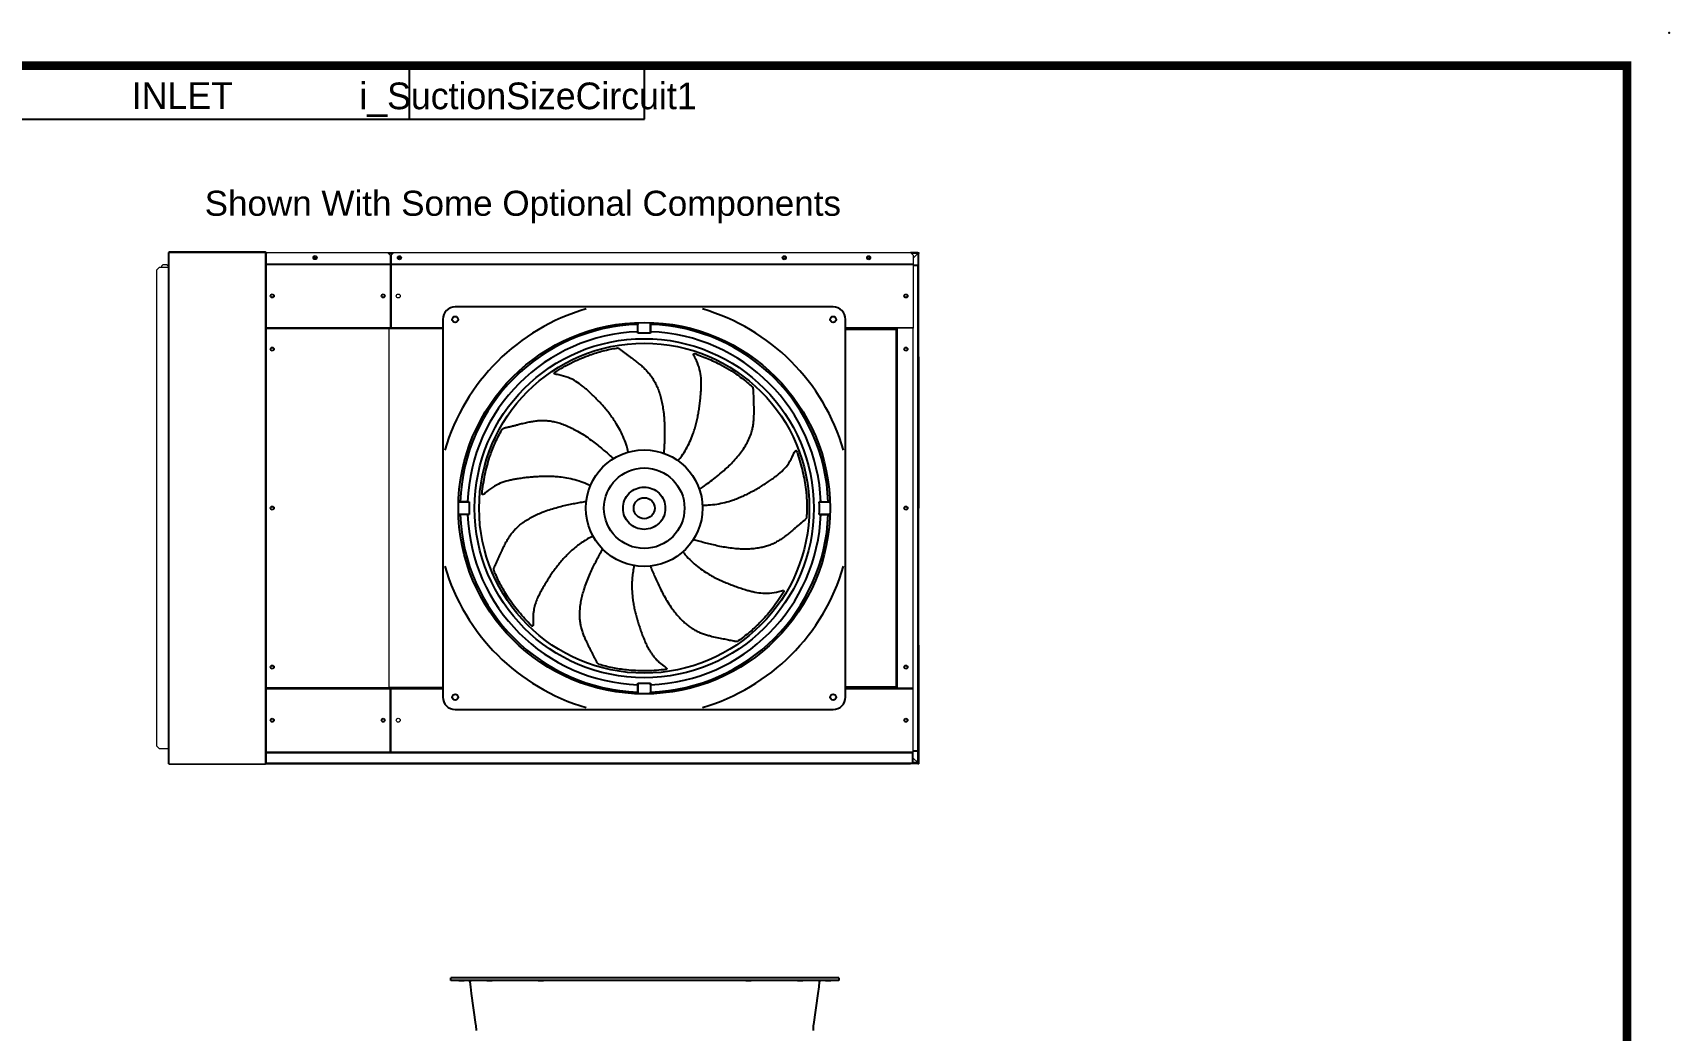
# Model space of a CAD drawing. Header units: inches. Extents: x 660 to 993, y -260 to -49.
# Drawn here: x 838.3 to 993.5, y -143.8 to -49.2 of the extents above; entities that cross this region are included whole.
import ezdxf
from ezdxf.enums import TextEntityAlignment as Align

# ---------------------------------------------------------------- set-up
doc = ezdxf.new("R2010")
doc.units = ezdxf.units.IN
doc.header["$MEASUREMENT"] = 0
doc.header["$PDSIZE"] = -1
doc.layers.add('C1RC', color=7, linetype='Continuous')
doc.layers.add('L48', color=7, linetype='Continuous')
doc.styles.add('dimentions', font='arial.ttf')

msp = doc.modelspace()

# ---------------------------------------------------------------- linework, layer by layer
at = {"color": 7, "lineweight": 25}
msp.add_line((989.47, -254.81), (989.47, -52.31), dxfattribs=at)
at = {"color": 7, "linetype": 'Continuous', "lineweight": 25}
for p, q in [((914.21, -75.21), (878.38, -75.21)), ((877.2, -76.39), (877.2, -112.22)), ((895.7, -77.56), (895.7, -76.86)), ((895.7, -77.56), (895.71, -77.71)), ((895.71, -77.71), (895.71, -76.7)), ((896.89, -76.7), (896.89, -77.71)), ((896.89, -77.56), (896.9, -76.86)), ((896.89, -77.71), (896.89, -77.56)), ((915.39, -112.22), (915.39, -76.39)), ((878.69, -93.71), (879.7, -93.71)), ((879.56, -93.71), (878.85, -93.7)), ((879.7, -93.71), (879.56, -93.71)), ((913.04, -93.71), (912.89, -93.71)), ((912.89, -93.71), (913.9, -93.71)), ((913.04, -93.71), (913.74, -93.7)), ((879.7, -94.89), (878.69, -94.89)), ((879.56, -94.9), (878.85, -94.9)), ((879.56, -94.9), (879.7, -94.89)), ((913.9, -94.89), (912.89, -94.89)), ((912.89, -94.89), (913.04, -94.9)), ((913.04, -94.9), (913.74, -94.9)), ((895.71, -110.9), (895.7, -111.04)), ((895.7, -111.04), (895.7, -111.75)), ((895.71, -111.91), (895.71, -110.9)), ((896.89, -111.04), (896.89, -110.9)), ((896.89, -110.9), (896.89, -111.91)), ((896.89, -111.04), (896.9, -111.75)), ((878.38, -113.4), (914.21, -113.4)), ((877.95, -139.09), (877.95, -138.86)), ((909.37, -138.86), (877.95, -138.86)), ((878.6, -139.09), (877.95, -139.09)), ((909.37, -139.09), (877.95, -139.09)), ((879.65, -139.1), (879.41, -139.1)), ((879.87, -139.69), (879.8, -139.24)), ((914.76, -138.86), (909.37, -138.86)), ((914.76, -139.09), (909.37, -139.09)), ((912.9, -139.24), (912.84, -139.69)), ((913.3, -139.1), (913.06, -139.1)), ((914.76, -139.09), (914.11, -139.09)), ((914.76, -138.86), (914.76, -139.09)), ((879.94, -140.32), (879.85, -139.69)), ((880.35, -143.28), (879.93, -140.32)), ((912.77, -140.32), (912.36, -143.28)), ((912.86, -139.69), (912.77, -140.32))]:
    msp.add_line(p, q, dxfattribs=at)
at = {"color": 7, "lineweight": 25, "const_width": 0.81}
msp.add_lwpolyline([(665.47, -254.81), (989.47, -254.81), (989.47, -52.31), (665.47, -52.31), (665.47, -254.81)], dxfattribs=at)
at = {"color": 7, "linetype": 'Continuous', "lineweight": 25}
for centre, radius in [((878.38, -76.39), 0.285), ((896.3, -94.3), 17.62), ((914.21, -76.39), 0.285), ((896.3, -94.3), 16.08), ((896.3, -94.3), 15.65), ((896.3, -94.3), 5.53), ((896.3, -94.3), 3.82), ((896.3, -94.3), 1), ((878.38, -112.22), 0.285), ((914.21, -112.22), 0.285)]:
    msp.add_circle(centre, radius, dxfattribs=at)
for centre, radius, start, end in [((878.38, -76.39), 1.18, 90, 180), ((896.3, -94.3), 19.69, 106.2602, 163.7398), ((896.3, -94.3), 19.69, 16.2602, 73.7398), ((914.21, -76.39), 1.18, 0, 90), ((896.3, -94.3), 17.45, 91.9696, 178.0304), ((896.3, -94.3), 16.75, 92.0296, 177.9704), ((896.3, -94.3), 16.75, 2.0296, 87.9704), ((896.3, -94.3), 17.45, 1.9696, 88.0304), ((896.3, -94.3), 16.61, 87.9623, 92.0377), ((896.3, -94.3), 16.61, 177.9623, 182.0377), ((896.3, -94.3), 16.61, 357.9623, 2.0377), ((896.3, -94.3), 17.45, 181.9696, 268.0304), ((896.3, -94.3), 16.75, 182.0296, 267.9704), ((896.3, -94.3), 16.75, 272.0296, 357.9704), ((896.3, -94.3), 17.45, 271.9696, 358.0304), ((896.3, -94.3), 19.69, 196.2602, 253.7398), ((896.3, -94.3), 19.69, 286.2602, 343.7398), ((896.3, -94.3), 16.61, 267.9623, 272.0377), ((878.38, -112.22), 1.18, 180, 270), ((914.21, -112.22), 1.18, 270, 0), ((876.45, -143.83), 3.94, 0, 8.0002), ((916.25, -143.83), 3.94, 171.9998, 180)]:
    msp.add_arc(centre, radius, start, end, dxfattribs=at)
for points, knots in [([(895.7, -76.7), (895.7, -76.73), (895.7, -76.79), (895.7, -76.84), (895.7, -76.86)], [0, 0, 0, 0, 0.544044, 1, 1, 1, 1]), ([(896.9, -76.86), (896.9, -76.81), (896.9, -76.76), (896.9, -76.7), (896.9, -76.7)], [0, 0, 0, 0, 0.939345, 1, 1, 1, 1]), ([(888, -81.29), (888.26, -81.14), (888.77, -80.83), (889.55, -80.42), (890.34, -80.06), (891.09, -79.78), (891.78, -79.55), (892.42, -79.37), (893.06, -79.22), (893.5, -79.14), (893.71, -79.11)], [0, 0, 0, 0, 0.140819, 0.280709, 0.420053, 0.55924, 0.668749, 0.778588, 0.888944, 1, 1, 1, 1]), ([(893.71, -79.11), (893.73, -79.1), (893.75, -79.09), (893.8, -79.1), (893.87, -79.13), (893.95, -79.17), (894.04, -79.23), (894.18, -79.34), (894.37, -79.5), (894.62, -79.68), (894.88, -79.87), (895.18, -80.1), (895.52, -80.36), (895.88, -80.65), (896.22, -80.95), (896.52, -81.24), (896.79, -81.56), (897.05, -81.9), (897.28, -82.28), (897.49, -82.7), (897.69, -83.18), (897.85, -83.71), (897.98, -84.25), (898.09, -84.85), (898.17, -85.49), (898.21, -86.16), (898.23, -86.8), (898.23, -87.41), (898.22, -87.99), (898.19, -88.55), (898.17, -88.92), (898.16, -89.09)], [0, 0, 0, 0, 0.012785, 0.023293, 0.032237, 0.041998, 0.051521, 0.061325, 0.087185, 0.113248, 0.139308, 0.165331, 0.206131, 0.246835, 0.281335, 0.315878, 0.350603, 0.385923, 0.422114, 0.459222, 0.503998, 0.549692, 0.595972, 0.642402, 0.699964, 0.755903, 0.809219, 0.859769, 0.908078, 0.954661, 1, 1, 1, 1]), ([(899.51, -89.8), (899.52, -89.79), (899.64, -89.64), (899.92, -89.28), (900.3, -88.68), (900.65, -87.98), (900.9, -87.34), (901.09, -86.77), (901.23, -86.27), (901.35, -85.77), (901.44, -85.27), (901.52, -84.78), (901.59, -84.28), (901.64, -83.78), (901.68, -83.32), (901.71, -82.89), (901.72, -82.38), (901.69, -81.74), (901.53, -80.93), (901.27, -80.3), (901.02, -79.86), (900.94, -79.67), (901.01, -79.6), (901.21, -79.67), (901.3, -79.71)], [0.017767, 0.017767, 0.017767, 0.017767, 0.0213866, 0.0641597, 0.1283194, 0.1924792, 0.2566389, 0.3051983, 0.3537577, 0.4023171, 0.4508765, 0.4994359, 0.5479953, 0.5965548, 0.6451142, 0.6803602, 0.7156063, 0.7860985, 0.8565906, 0.9270828, 0.9453121, 0.9635414, 0.9878471, 1, 1, 1, 1]), ([(901.3, -79.71), (901.52, -79.79), (902.19, -80.04), (903.46, -80.61), (904.83, -81.41), (905.9, -82.22), (906.4, -82.66), (906.57, -82.81)], [0, 0, 0, 0, 0.1111111, 0.3333333, 0.6666667, 0.8888889, 1, 1, 1, 1]), ([(894.78, -88.98), (894.78, -88.97), (894.74, -88.78), (894.63, -88.34), (894.39, -87.67), (894.06, -86.96), (893.72, -86.36), (893.39, -85.86), (893.09, -85.44), (892.77, -85.04), (892.45, -84.65), (892.11, -84.28), (891.76, -83.92), (891.4, -83.56), (891.06, -83.24), (890.75, -82.96), (890.36, -82.63), (889.84, -82.25), (889.1, -81.88), (888.45, -81.69), (887.95, -81.61), (887.75, -81.55), (887.74, -81.45), (887.92, -81.34), (888, -81.29)], [0.017767, 0.017767, 0.017767, 0.017767, 0.0213866, 0.0641597, 0.1283194, 0.1924792, 0.2566389, 0.3051983, 0.3537577, 0.4023171, 0.4508765, 0.4994359, 0.5479953, 0.5965548, 0.6451142, 0.6803602, 0.7156063, 0.7860985, 0.8565906, 0.9270828, 0.9453121, 0.9635414, 0.9878471, 1, 1, 1, 1]), ([(901.53, -92.51), (901.65, -92.43), (901.95, -92.22), (902.45, -91.86), (903.03, -91.42), (903.58, -90.97), (904.1, -90.51), (904.57, -90.06), (905.02, -89.57), (905.44, -89.06), (905.82, -88.52), (906.14, -87.96), (906.39, -87.39), (906.55, -86.87), (906.64, -86.4), (906.7, -85.84), (906.72, -85.14), (906.7, -84.29), (906.68, -83.65), (906.67, -83.23), (906.66, -83.01), (906.63, -82.87), (906.59, -82.82), (906.57, -82.81)], [0.0220508, 0.0220508, 0.0220508, 0.0220508, 0.0641597, 0.1283194, 0.1924792, 0.2566389, 0.3051983, 0.3537577, 0.4023171, 0.4508765, 0.4994359, 0.5479953, 0.5965548, 0.6451142, 0.6803602, 0.7156063, 0.7860985, 0.8565906, 0.9270828, 0.9453121, 0.9635414, 0.9878471, 1, 1, 1, 1]), ([(880.95, -92.68), (880.99, -92.38), (881.07, -91.79), (881.24, -90.92), (881.45, -90.08), (881.69, -89.32), (881.94, -88.64), (882.2, -88.02), (882.49, -87.43), (882.7, -87.04), (882.8, -86.85)], [0, 0, 0, 0, 0.140819, 0.280709, 0.420053, 0.55924, 0.668749, 0.778588, 0.888944, 1, 1, 1, 1]), ([(882.8, -86.85), (882.81, -86.84), (882.82, -86.81), (882.86, -86.78), (882.92, -86.74), (883, -86.71), (883.1, -86.67), (883.28, -86.63), (883.52, -86.57), (883.82, -86.5), (884.13, -86.42), (884.49, -86.32), (884.91, -86.22), (885.37, -86.12), (885.8, -86.04), (886.22, -85.99), (886.64, -85.97), (887.07, -85.98), (887.5, -86.04), (887.97, -86.14), (888.46, -86.28), (888.98, -86.48), (889.49, -86.72), (890.02, -87.01), (890.57, -87.34), (891.12, -87.73), (891.64, -88.11), (892.12, -88.49), (892.56, -88.87), (892.98, -89.24), (893.25, -89.48), (893.38, -89.6)], [0, 0, 0, 0, 0.012785, 0.023293, 0.032237, 0.041999, 0.051521, 0.061325, 0.087185, 0.113248, 0.139308, 0.165331, 0.206131, 0.246835, 0.281335, 0.315878, 0.350603, 0.385922, 0.422114, 0.459222, 0.503998, 0.549692, 0.595972, 0.642402, 0.699964, 0.755903, 0.809219, 0.859769, 0.908078, 0.954661, 1, 1, 1, 1]), ([(901.82, -94.01), (901.84, -94.01), (902.03, -94.01), (902.48, -94), (903.18, -93.92), (903.95, -93.76), (904.61, -93.56), (905.17, -93.35), (905.65, -93.15), (906.12, -92.93), (906.56, -92.7), (907, -92.45), (907.43, -92.2), (907.86, -91.92), (908.24, -91.66), (908.59, -91.42), (909, -91.11), (909.49, -90.69), (910.01, -90.06), (910.34, -89.46), (910.53, -88.99), (910.64, -88.81), (910.73, -88.82), (910.8, -89.02), (910.83, -89.11)], [0.017767, 0.017767, 0.017767, 0.017767, 0.0213866, 0.0641597, 0.1283194, 0.1924792, 0.2566389, 0.3051983, 0.3537577, 0.4023171, 0.4508765, 0.4994359, 0.5479953, 0.5965548, 0.6451142, 0.6803602, 0.7156063, 0.7860985, 0.8565906, 0.9270828, 0.9453121, 0.9635414, 0.9878471, 1, 1, 1, 1]), ([(910.83, -89.11), (910.92, -89.39), (911.11, -89.96), (911.33, -90.82), (911.5, -91.67), (911.62, -92.46), (911.69, -93.18), (911.72, -93.85), (911.72, -94.51), (911.7, -94.95), (911.69, -95.17)], [0, 0, 0, 0, 0.140819, 0.280709, 0.420053, 0.55924, 0.668749, 0.778588, 0.888944, 1, 1, 1, 1]), ([(891.19, -92.17), (891.18, -92.16), (891.01, -92.08), (890.6, -91.89), (889.93, -91.66), (889.16, -91.47), (888.48, -91.37), (887.89, -91.31), (887.36, -91.28), (886.85, -91.28), (886.35, -91.3), (885.85, -91.33), (885.35, -91.37), (884.85, -91.43), (884.39, -91.5), (883.97, -91.57), (883.47, -91.67), (882.84, -91.84), (882.1, -92.18), (881.54, -92.57), (881.17, -92.91), (880.99, -93.03), (880.91, -92.98), (880.93, -92.77), (880.95, -92.68)], [0.017767, 0.017767, 0.017767, 0.017767, 0.0213866, 0.0641597, 0.1283194, 0.1924792, 0.2566389, 0.3051983, 0.3537577, 0.4023171, 0.4508765, 0.4994359, 0.5479953, 0.5965548, 0.6451142, 0.6803602, 0.7156063, 0.7860985, 0.8565906, 0.9270828, 0.9453121, 0.9635414, 0.9878471, 1, 1, 1, 1]), ([(894.88, -95.72), (894.5, -95.35), (894.29, -94.84), (894.29, -93.77), (894.5, -93.26), (895.25, -92.51), (895.76, -92.3), (896.83, -92.3), (897.34, -92.51), (897.72, -92.88)], [0, 0, 0, 0, 0.25, 0.25, 0.5, 0.5, 0.75, 0.75, 1, 1, 1, 1]), ([(897.72, -92.88), (898.09, -93.26), (898.3, -93.77), (898.3, -94.84), (898.09, -95.35), (897.34, -96.1), (896.83, -96.31), (895.76, -96.31), (895.25, -96.1), (894.88, -95.72)], [0, 0, 0, 0, 0.25, 0.25, 0.5, 0.5, 0.75, 0.75, 1, 1, 1, 1]), ([(878.85, -93.7), (878.8, -93.7), (878.75, -93.7), (878.7, -93.7), (878.69, -93.7)], [0, 0, 0, 0, 0.946394, 1, 1, 1, 1]), ([(882.06, -100.21), (882.05, -100.19), (882.04, -100.17), (882.03, -100.12), (882.04, -100.05), (882.07, -99.96), (882.11, -99.86), (882.18, -99.7), (882.29, -99.47), (882.42, -99.19), (882.54, -98.9), (882.7, -98.56), (882.88, -98.16), (883.08, -97.74), (883.29, -97.35), (883.51, -97), (883.76, -96.65), (884.04, -96.33), (884.35, -96.02), (884.72, -95.72), (885.14, -95.43), (885.62, -95.15), (886.12, -94.9), (886.68, -94.66), (887.28, -94.44), (887.93, -94.25), (888.55, -94.08), (889.15, -93.95), (889.72, -93.84), (890.27, -93.74), (890.63, -93.68), (890.8, -93.65)], [0, 0, 0, 0, 0.012785, 0.023293, 0.032237, 0.041998, 0.051521, 0.061325, 0.087185, 0.113248, 0.139308, 0.165331, 0.206131, 0.246835, 0.281335, 0.315878, 0.350603, 0.385923, 0.422114, 0.459222, 0.503998, 0.549692, 0.595972, 0.642402, 0.699964, 0.755903, 0.809219, 0.859769, 0.908078, 0.954661, 1, 1, 1, 1]), ([(913.9, -93.7), (913.87, -93.7), (913.81, -93.7), (913.76, -93.7), (913.74, -93.7)], [0, 0, 0, 0, 0.545796, 1, 1, 1, 1]), ([(878.7, -94.9), (878.73, -94.9), (878.78, -94.9), (878.83, -94.9), (878.85, -94.9)], [0, 0, 0, 0, 0.543337, 1, 1, 1, 1]), ([(911.69, -95.17), (911.69, -95.18), (911.69, -95.2), (911.67, -95.25), (911.63, -95.31), (911.57, -95.38), (911.49, -95.45), (911.36, -95.57), (911.16, -95.72), (910.92, -95.93), (910.68, -96.13), (910.4, -96.37), (910.06, -96.65), (909.7, -96.94), (909.34, -97.2), (908.98, -97.42), (908.61, -97.63), (908.22, -97.8), (907.8, -97.94), (907.34, -98.05), (906.83, -98.13), (906.28, -98.18), (905.72, -98.18), (905.12, -98.16), (904.48, -98.09), (903.81, -97.99), (903.18, -97.86), (902.58, -97.72), (902.02, -97.58), (901.48, -97.43), (901.13, -97.33), (900.96, -97.28)], [0, 0, 0, 0, 0.012785, 0.023293, 0.032237, 0.041999, 0.051521, 0.061325, 0.087185, 0.113248, 0.139308, 0.165331, 0.206131, 0.246835, 0.281335, 0.315878, 0.350603, 0.385922, 0.422114, 0.459222, 0.503998, 0.549692, 0.595972, 0.642402, 0.699964, 0.755903, 0.809219, 0.859769, 0.908078, 0.954661, 1, 1, 1, 1]), ([(891.45, -96.96), (891.28, -97.05), (890.93, -97.21), (890.44, -97.51), (889.98, -97.84), (889.55, -98.19), (889.16, -98.56), (888.8, -98.92), (888.46, -99.29), (888.16, -99.66), (887.86, -100.04), (887.58, -100.43), (887.31, -100.83), (887.05, -101.24), (886.8, -101.65), (886.56, -102.08), (886.32, -102.52), (886.14, -102.91), (886.02, -103.23), (885.94, -103.48), (885.87, -103.75), (885.82, -104.02), (885.78, -104.31), (885.76, -104.61), (885.75, -104.91), (885.77, -105.16), (885.77, -105.32), (885.77, -105.39), (885.75, -105.43), (885.74, -105.46), (885.71, -105.48), (885.69, -105.48), (885.66, -105.47), (885.62, -105.45), (885.58, -105.41), (885.52, -105.36), (885.48, -105.31), (885.46, -105.29)], [0, 0, 0, 0, 0.051091, 0.102446, 0.153538, 0.203697, 0.252252, 0.298039, 0.342391, 0.385688, 0.428218, 0.471153, 0.513945, 0.556915, 0.60039, 0.644634, 0.689645, 0.735372, 0.758749, 0.782469, 0.806665, 0.831515, 0.857251, 0.884159, 0.91256, 0.942028, 0.950841, 0.958383, 0.962573, 0.966137, 0.969365, 0.971926, 0.974926, 0.978612, 0.983168, 0.990607, 1, 1, 1, 1]), ([(892.03, -109.12), (892.02, -109.12), (891.99, -109.11), (891.95, -109.08), (891.9, -109.03), (891.85, -108.96), (891.79, -108.86), (891.71, -108.7), (891.6, -108.48), (891.46, -108.2), (891.32, -107.92), (891.14, -107.59), (890.95, -107.2), (890.75, -106.78), (890.57, -106.37), (890.43, -105.98), (890.32, -105.57), (890.24, -105.15), (890.19, -104.71), (890.19, -104.24), (890.22, -103.72), (890.3, -103.18), (890.42, -102.63), (890.58, -102.05), (890.79, -101.44), (891.03, -100.81), (891.3, -100.22), (891.56, -99.67), (891.83, -99.15), (892.1, -98.66), (892.27, -98.35), (892.36, -98.19)], [0, 0, 0, 0, 0.012785, 0.023293, 0.032237, 0.041999, 0.051521, 0.061325, 0.087185, 0.113248, 0.139308, 0.165331, 0.206131, 0.246835, 0.281335, 0.315878, 0.350603, 0.385922, 0.422114, 0.459222, 0.503998, 0.549692, 0.595972, 0.642402, 0.699964, 0.755903, 0.809219, 0.859769, 0.908078, 0.954661, 1, 1, 1, 1]), ([(899.97, -98.44), (899.98, -98.45), (900.09, -98.6), (900.39, -98.95), (900.89, -99.45), (901.49, -99.95), (902.06, -100.34), (902.57, -100.65), (903.03, -100.9), (903.49, -101.12), (903.95, -101.33), (904.42, -101.52), (904.89, -101.69), (905.37, -101.86), (905.81, -102), (906.22, -102.12), (906.71, -102.25), (907.35, -102.36), (908.17, -102.38), (908.84, -102.27), (909.32, -102.12), (909.54, -102.09), (909.58, -102.17), (909.47, -102.35), (909.42, -102.42)], [0.017767, 0.017767, 0.017767, 0.017767, 0.0213866, 0.0641597, 0.1283194, 0.1924792, 0.2566389, 0.3051983, 0.3537577, 0.4023171, 0.4508765, 0.4994359, 0.5479953, 0.5965548, 0.6451142, 0.6803602, 0.7156063, 0.7860985, 0.8565906, 0.9270828, 0.9453121, 0.9635414, 0.9878471, 1, 1, 1, 1]), ([(885.46, -105.29), (885.25, -105.07), (884.84, -104.64), (884.27, -103.97), (883.74, -103.28), (883.29, -102.62), (882.92, -101.99), (882.6, -101.41), (882.31, -100.81), (882.14, -100.41), (882.06, -100.21)], [0, 0, 0, 0, 0.140819, 0.280709, 0.420053, 0.55924, 0.668749, 0.778588, 0.888944, 1, 1, 1, 1]), ([(895.35, -99.75), (895.31, -99.94), (895.23, -100.31), (895.16, -100.88), (895.13, -101.45), (895.13, -102), (895.17, -102.54), (895.23, -103.05), (895.31, -103.54), (895.41, -104.01), (895.53, -104.48), (895.65, -104.94), (895.8, -105.4), (895.95, -105.85), (896.12, -106.31), (896.3, -106.77), (896.5, -107.23), (896.69, -107.61), (896.87, -107.9), (897.02, -108.13), (897.18, -108.34), (897.36, -108.56), (897.56, -108.76), (897.78, -108.97), (898.02, -109.16), (898.22, -109.3), (898.34, -109.4), (898.4, -109.45), (898.42, -109.49), (898.44, -109.52), (898.43, -109.55), (898.42, -109.57), (898.39, -109.58), (898.36, -109.6), (898.3, -109.61), (898.22, -109.62), (898.16, -109.62), (898.13, -109.63)], [0, 0, 0, 0, 0.051091, 0.102446, 0.153538, 0.203697, 0.252252, 0.298039, 0.342391, 0.385688, 0.428218, 0.471153, 0.513945, 0.556915, 0.60039, 0.644634, 0.689645, 0.735372, 0.758749, 0.782469, 0.806665, 0.831515, 0.857251, 0.884159, 0.91256, 0.942028, 0.950841, 0.958383, 0.962573, 0.966137, 0.969365, 0.971926, 0.974926, 0.978612, 0.983168, 0.990607, 1, 1, 1, 1]), ([(896.88, -99.8), (896.95, -99.97), (897.09, -100.31), (897.31, -100.82), (897.55, -101.36), (897.81, -101.91), (898.11, -102.49), (898.44, -103.07), (898.78, -103.59), (899.1, -104.04), (899.4, -104.41), (899.71, -104.76), (900.04, -105.09), (900.39, -105.38), (900.74, -105.64), (901.09, -105.86), (901.45, -106.04), (901.82, -106.19), (902.19, -106.31), (902.65, -106.44), (903.18, -106.56), (903.67, -106.66), (904.04, -106.73), (904.28, -106.78), (904.52, -106.83), (904.72, -106.87), (904.88, -106.9), (904.98, -106.92), (905.07, -106.92), (905.14, -106.92), (905.19, -106.9), (905.21, -106.88), (905.22, -106.87)], [0, 0, 0, 0, 0.0454968, 0.0922478, 0.1407394, 0.1914938, 0.2450383, 0.3012103, 0.3589942, 0.3983177, 0.4375744, 0.4764906, 0.5148382, 0.5524517, 0.5892129, 0.6230296, 0.6561093, 0.6887404, 0.7212399, 0.7537072, 0.8054299, 0.8573195, 0.8777519, 0.8981938, 0.9186302, 0.9388633, 0.9486426, 0.958145, 0.9678975, 0.97681, 0.9872765, 1, 1, 1, 1]), ([(909.42, -102.42), (909.25, -102.68), (908.93, -103.18), (908.4, -103.88), (907.84, -104.55), (907.29, -105.13), (906.77, -105.64), (906.27, -106.08), (905.76, -106.49), (905.4, -106.75), (905.22, -106.87)], [0, 0, 0, 0, 0.1408187, 0.2807088, 0.4200535, 0.5592402, 0.6687487, 0.7785878, 0.8889437, 1, 1, 1, 1]), ([(898.13, -109.63), (897.83, -109.65), (897.23, -109.71), (896.35, -109.74), (895.48, -109.72), (894.69, -109.65), (893.97, -109.56), (893.31, -109.44), (892.67, -109.3), (892.24, -109.18), (892.03, -109.12)], [0, 0, 0, 0, 0.140819, 0.280709, 0.420053, 0.55924, 0.668749, 0.778588, 0.888944, 1, 1, 1, 1]), ([(895.7, -111.75), (895.7, -111.8), (895.7, -111.85), (895.7, -111.9), (895.7, -111.91)], [0, 0, 0, 0, 0.951385, 1, 1, 1, 1]), ([(896.9, -111.9), (896.9, -111.87), (896.9, -111.82), (896.9, -111.77), (896.9, -111.75)], [0, 0, 0, 0, 0.543685, 1, 1, 1, 1]), ([(879.41, -139.1), (879.36, -139.1), (879.27, -139.1), (879.14, -139.1), (879.01, -139.1), (878.89, -139.09), (878.79, -139.09), (878.71, -139.09), (878.65, -139.09), (878.61, -139.09), (878.59, -139.09), (878.6, -139.09), (878.6, -139.09)], [0, 0, 0, 0, 0.107042, 0.217187, 0.324229, 0.434374, 0.541414, 0.651557, 0.758592, 0.868733, 0.975764, 1, 1, 1, 1]), ([(878.72, -139.09), (878.72, -139.09), (878.73, -139.09), (878.77, -139.09), (878.84, -139.09), (878.92, -139.09), (879.01, -139.09), (879.09, -139.09), (879.16, -139.09), (879.21, -139.09), (879.23, -139.09), (879.23, -139.09), (879.22, -139.09), (879.18, -139.09), (879.11, -139.09), (879.03, -139.09), (878.95, -139.09), (878.86, -139.09), (878.79, -139.09), (878.74, -139.09), (878.72, -139.09), (878.72, -139.09), (878.72, -139.09)], [0, 0, 0, 0, 0.053685, 0.107368, 0.161055, 0.214742, 0.268432, 0.322121, 0.375809, 0.429494, 0.483179, 0.5, 0.553685, 0.607369, 0.661055, 0.714742, 0.768431, 0.822121, 0.875809, 0.929494, 0.983179, 1, 1, 1, 1]), ([(879.65, -139.1), (879.67, -139.1), (879.7, -139.11), (879.75, -139.13), (879.78, -139.17), (879.8, -139.21), (879.8, -139.23), (879.8, -139.24)], [0, 0, 0, 0, 0.237768, 0.475541, 0.713069, 0.950081, 1, 1, 1, 1]), ([(881.39, -139.09), (881.38, -139.09), (881.36, -139.09), (881.37, -139.09), (881.41, -139.09), (881.47, -139.09), (881.55, -139.09), (881.64, -139.09), (881.72, -139.09), (881.8, -139.09), (881.84, -139.09), (881.87, -139.09), (881.88, -139.09), (881.87, -139.09), (881.83, -139.09), (881.77, -139.09), (881.69, -139.09), (881.61, -139.09), (881.52, -139.09), (881.45, -139.09), (881.4, -139.09), (881.39, -139.09), (881.39, -139.09)], [0, 0, 0, 0, 0.053684, 0.107369, 0.161054, 0.214742, 0.268431, 0.32212, 0.375808, 0.429494, 0.483178, 0.5, 0.553684, 0.607369, 0.661055, 0.714742, 0.768431, 0.82212, 0.875808, 0.929494, 0.983179, 1, 1, 1, 1]), ([(886.33, -139.09), (886.31, -139.09), (886.27, -139.09), (886.25, -139.09), (886.26, -139.09), (886.29, -139.09), (886.35, -139.09), (886.42, -139.09), (886.51, -139.09), (886.6, -139.09), (886.66, -139.09), (886.71, -139.09), (886.75, -139.09), (886.77, -139.09), (886.76, -139.09), (886.73, -139.09), (886.67, -139.09), (886.59, -139.09), (886.51, -139.09), (886.42, -139.09), (886.36, -139.09), (886.34, -139.09), (886.33, -139.09)], [0, 0, 0, 0, 0.053685, 0.107369, 0.161054, 0.214742, 0.268431, 0.32212, 0.375808, 0.429494, 0.483179, 0.5, 0.553684, 0.607369, 0.661054, 0.714742, 0.768431, 0.82212, 0.875808, 0.929494, 0.983179, 1, 1, 1, 1]), ([(906.29, -139.09), (906.27, -139.09), (906.21, -139.09), (906.12, -139.09), (906.04, -139.09), (905.98, -139.09), (905.94, -139.09), (905.94, -139.09), (905.96, -139.09), (906, -139.09), (906.06, -139.09), (906.12, -139.09), (906.18, -139.09), (906.27, -139.09), (906.35, -139.09), (906.41, -139.09), (906.45, -139.09), (906.46, -139.09), (906.44, -139.09), (906.39, -139.09), (906.34, -139.09), (906.3, -139.09), (906.29, -139.09)], [0, 0, 0, 0, 0.053684, 0.107369, 0.161054, 0.214742, 0.268431, 0.32212, 0.375808, 0.429494, 0.483178, 0.5, 0.553684, 0.607369, 0.661055, 0.714742, 0.768431, 0.82212, 0.875808, 0.929494, 0.983179, 1, 1, 1, 1]), ([(911.26, -139.09), (911.24, -139.09), (911.2, -139.09), (911.11, -139.09), (911.02, -139.09), (910.94, -139.09), (910.88, -139.09), (910.84, -139.09), (910.82, -139.09), (910.84, -139.09), (910.87, -139.09), (910.92, -139.09), (910.97, -139.09), (911.05, -139.09), (911.14, -139.09), (911.22, -139.09), (911.29, -139.09), (911.33, -139.09), (911.34, -139.09), (911.33, -139.09), (911.3, -139.09), (911.27, -139.09), (911.26, -139.09)], [0, 0, 0, 0, 0.053685, 0.107369, 0.161054, 0.214742, 0.268431, 0.32212, 0.375808, 0.429494, 0.483179, 0.5, 0.553684, 0.607369, 0.661054, 0.714742, 0.768431, 0.82212, 0.875808, 0.929494, 0.983179, 1, 1, 1, 1]), ([(912.9, -139.24), (912.91, -139.22), (912.92, -139.18), (912.95, -139.14), (912.99, -139.11), (913.03, -139.1), (913.05, -139.1), (913.06, -139.1)], [0, 0, 0, 0, 0.236553, 0.473094, 0.709954, 0.947343, 1, 1, 1, 1]), ([(914.11, -139.09), (914.11, -139.09), (914.1, -139.09), (914.07, -139.09), (914.02, -139.09), (913.95, -139.09), (913.86, -139.09), (913.75, -139.09), (913.63, -139.1), (913.49, -139.1), (913.38, -139.1), (913.32, -139.1), (913.3, -139.1)], [0, 0, 0, 0, 0.085907, 0.192945, 0.303087, 0.410126, 0.520268, 0.62731, 0.737455, 0.844501, 0.954651, 1, 1, 1, 1]), ([(913.97, -139.09), (913.95, -139.09), (913.92, -139.09), (913.85, -139.09), (913.77, -139.09), (913.68, -139.09), (913.6, -139.09), (913.53, -139.09), (913.49, -139.09), (913.47, -139.09), (913.48, -139.09), (913.5, -139.09), (913.53, -139.09), (913.6, -139.09), (913.69, -139.09), (913.77, -139.09), (913.86, -139.09), (913.92, -139.09), (913.97, -139.09), (913.99, -139.09), (913.98, -139.09), (913.97, -139.09), (913.97, -139.09)], [0, 0, 0, 0, 0.053684, 0.107369, 0.161054, 0.214742, 0.268431, 0.32212, 0.375808, 0.429494, 0.483179, 0.5, 0.553684, 0.607368, 0.661054, 0.714742, 0.768431, 0.82212, 0.875808, 0.929494, 0.983178, 1, 1, 1, 1])]:
    msp.add_open_spline(points, degree=3, knots=knots, dxfattribs=at)
at = {"color": 7, "lineweight": 25}
msp.add_point((993.48, -49.19), dxfattribs=at)
at = {"layer": 'C1RC', "color": 7, "lineweight": 25}
for p, q in [((874.06, -57.38), (874.06, -52.31)), ((896.34, -57.38), (896.34, -52.47)), ((830.61, -57.38), (896.34, -57.38))]:
    msp.add_line(p, q, dxfattribs=at)
at = {"layer": 'L48', "color": 7, "linetype": 'Continuous', "lineweight": 15}
for p, q in [((850.67, -71.21), (850.54, -71.34)), ((850.54, -71.34), (850.54, -71.48)), ((851.05, -71.21), (850.67, -71.21)), ((851.05, -71.21), (851.19, -71.21)), ((851.17, -71.34), (851.05, -71.21)), ((851.17, -71.34), (851.17, -71.48)), ((851.19, -118.54), (851.19, -70.04)), ((851.19, -70.04), (851.27, -70.04)), ((851.27, -70.04), (851.27, -69.96)), ((851.27, -69.96), (860.41, -69.96)), ((851.27, -118.54), (851.27, -70.04)), ((851.27, -70.04), (860.41, -70.04)), ((860.41, -69.96), (860.41, -70.04)), ((860.41, -118.54), (860.41, -70.04)), ((860.41, -70.04), (860.49, -70.04)), ((860.49, -70.14), (860.59, -70.04)), ((860.49, -118.54), (860.49, -70.04)), ((860.49, -70.04), (860.59, -70.04)), ((860.49, -71.12), (872.22, -71.12)), ((860.49, -71.12), (872.22, -71.12)), ((860.49, -71.17), (872.22, -71.17)), ((860.59, -70.04), (871.97, -70.04)), ((871.97, -70.04), (872.22, -70.29)), ((871.97, -70.04), (872.55, -70.04)), ((872.07, -70.14), (872.44, -70.14)), ((872.22, -70.29), (872.22, -71.12)), ((872.22, -71.12), (872.22, -71.17)), ((872.22, -71.12), (872.22, -71.12)), ((872.23, -71.16), (872.22, -71.16)), ((872.22, -71.17), (872.22, -77.16)), ((872.22, -71.23), (872.23, -71.23)), ((872.23, -71.23), (872.22, -71.23)), ((872.23, -71.23), (872.23, -71.16)), ((872.23, -77.04), (872.23, -71.23)), ((872.23, -71.23), (872.3, -71.23)), ((872.3, -70.29), (872.55, -70.04)), ((872.3, -70.29), (872.3, -71.12)), ((872.3, -71.12), (872.3, -71.17)), ((872.3, -71.12), (921.8, -71.12)), ((872.3, -71.12), (921.8, -71.12)), ((872.3, -71.12), (872.3, -71.12)), ((872.3, -71.17), (872.3, -77.16)), ((872.3, -71.17), (921.8, -71.17)), ((872.55, -70.04), (921.55, -70.04)), ((921.55, -70.04), (921.8, -70.29)), ((922.23, -70.04), (921.55, -70.04)), ((922.23, -70.14), (921.65, -70.14)), ((922.23, -70.14), (921.8, -70.58)), ((921.8, -70.58), (922.23, -70.15)), ((921.8, -70.29), (921.8, -71.12)), ((921.8, -71.12), (921.8, -71.17)), ((921.8, -71.12), (921.8, -71.12)), ((921.8, -71.17), (921.8, -77.16)), ((922.05, -71.23), (921.8, -71.23)), ((922.23, -71.24), (921.8, -71.24)), ((921.8, -71.29), (922.23, -71.29)), ((922.23, -71.29), (921.8, -71.29)), ((922.06, -71.24), (922.05, -71.23)), ((922.11, -71.29), (922.11, -71.29)), ((922.23, -70.14), (922.23, -70.04)), ((922.23, -70.04), (922.33, -70.04)), ((922.33, -70.14), (922.23, -70.14)), ((922.23, -70.14), (922.23, -70.15)), ((922.23, -70.15), (922.23, -71.24)), ((922.23, -71.29), (922.23, -71.24)), ((922.23, -117.29), (922.23, -71.29)), ((922.23, -71.29), (922.28, -71.29)), ((922.23, -71.29), (922.23, -71.29)), ((922.28, -117.29), (922.28, -71.29)), ((922.33, -70.04), (922.33, -70.14)), ((922.33, -79.93), (922.33, -70.14)), ((850.05, -71.73), (850.3, -71.48)), ((850.05, -71.73), (850.05, -116.85)), ((851.19, -71.48), (850.3, -71.48)), ((851.19, -71.48), (851.19, -117.1)), ((851.19, -71.48), (851.19, -71.48)), ((922.3, -71.48), (922.28, -71.46)), ((922.3, -117.1), (922.3, -71.48)), ((860.49, -77.16), (861.97, -77.16)), ((860.49, -77.26), (872.09, -77.26)), ((861.84, -77.16), (861.84, -77.21)), ((861.84, -77.21), (861.97, -77.21)), ((861.89, -77.21), (861.89, -77.16)), ((861.97, -77.16), (861.97, -77.16)), ((861.97, -77.16), (872.22, -77.16)), ((861.97, -77.16), (861.97, -77.21)), ((861.97, -77.21), (872.22, -77.21)), ((861.97, -77.21), (872.09, -77.21)), ((862.24, -77.21), (862.24, -77.21)), ((862.34, -77.21), (862.34, -77.21)), ((870.8, -77.21), (870.8, -77.21)), ((872.09, -77.21), (872.09, -77.26)), ((872.09, -77.26), (872.14, -77.26)), ((872.09, -77.26), (872.09, -111.32)), ((872.3, -77.16), (877.2, -77.16)), ((873.8, -77.21), (877.2, -77.21)), ((873.8, -77.21), (877.2, -77.21)), ((915.39, -77.16), (921.8, -77.16)), ((915.39, -77.21), (920.3, -77.21)), ((915.39, -77.21), (920.25, -77.21)), ((920.2, -77.29), (915.39, -77.29)), ((920.2, -77.34), (915.39, -77.34)), ((915.39, -77.34), (920.2, -77.34)), ((920.2, -77.29), (920.2, -77.34)), ((920.2, -77.34), (920.25, -77.34)), ((920.2, -111.24), (920.2, -77.34)), ((920.2, -111.24), (920.2, -77.34)), ((920.2, -77.34), (920.2, -77.34)), ((920.2, -77.34), (920.2, -77.34)), ((920.2, -77.34), (920.2, -77.34)), ((920.25, -111.37), (920.25, -77.21)), ((920.25, -77.21), (920.3, -77.21)), ((920.35, -77.21), (920.3, -77.21)), ((920.3, -77.21), (920.3, -77.21)), ((920.3, -111.37), (920.3, -77.21)), ((921.8, -77.21), (920.3, -77.21)), ((920.36, -77.21), (920.36, -77.21)), ((921.8, -77.16), (921.8, -77.21)), ((921.8, -77.21), (921.8, -77.21)), ((921.8, -111.37), (921.8, -77.21)), ((922.33, -79.93), (922.3, -79.93)), ((922.33, -79.93), (922.33, -94.29)), ((922.33, -93.29), (922.3, -93.29)), ((922.34, -107.29), (922.33, -93.29)), ((922.3, -107.29), (922.34, -107.29)), ((922.33, -107.29), (922.33, -108.64)), ((922.33, -108.64), (922.3, -108.64)), ((922.33, -108.64), (922.33, -118.43)), ((860.49, -111.32), (872.09, -111.32)), ((860.49, -111.42), (861.97, -111.42)), ((861.84, -111.37), (861.84, -111.42)), ((861.84, -111.37), (861.97, -111.37)), ((861.89, -111.42), (861.89, -111.37)), ((861.97, -111.42), (861.97, -111.37)), ((861.97, -111.37), (872.22, -111.37)), ((861.97, -111.37), (872.09, -111.37)), ((861.97, -111.42), (861.97, -111.42)), ((861.97, -111.42), (872.22, -111.42)), ((862.24, -111.37), (862.24, -111.37)), ((862.34, -111.37), (862.34, -111.37)), ((870.8, -111.37), (870.8, -111.37)), ((872.14, -111.32), (872.09, -111.32)), ((872.09, -111.32), (872.09, -111.37)), ((872.22, -117.41), (872.22, -111.42)), ((872.23, -117.35), (872.23, -111.54)), ((872.3, -117.41), (872.3, -111.42)), ((872.3, -111.42), (877.2, -111.42)), ((873.8, -111.37), (877.2, -111.37)), ((873.8, -111.37), (877.2, -111.37)), ((920.2, -111.24), (915.39, -111.24)), ((920.2, -111.24), (915.39, -111.24)), ((920.2, -111.29), (915.39, -111.29)), ((915.39, -111.37), (920.3, -111.37)), ((915.39, -111.37), (920.25, -111.37)), ((915.39, -111.42), (921.8, -111.42)), ((920.2, -111.24), (920.25, -111.24)), ((920.2, -111.29), (920.2, -111.24)), ((920.2, -111.24), (920.2, -111.24)), ((920.2, -111.24), (920.2, -111.24)), ((920.2, -111.24), (920.2, -111.24)), ((920.3, -111.37), (920.25, -111.37)), ((920.35, -111.37), (920.3, -111.37)), ((920.3, -111.37), (920.3, -111.37)), ((921.8, -111.37), (920.3, -111.37)), ((920.36, -111.37), (920.36, -111.37)), ((921.8, -111.42), (921.8, -111.37)), ((921.8, -111.37), (921.8, -111.37)), ((921.8, -117.41), (921.8, -111.42)), ((850.3, -117.1), (850.05, -116.85)), ((850.3, -117.1), (851.19, -117.1)), ((851.19, -117.1), (851.19, -117.1)), ((860.49, -117.41), (872.22, -117.41)), ((860.49, -117.46), (872.22, -117.46)), ((860.49, -117.51), (921.75, -117.51)), ((860.49, -117.51), (921.75, -117.51)), ((872.23, -117.35), (872.22, -117.35)), ((872.22, -117.35), (872.23, -117.35)), ((872.22, -117.46), (872.22, -117.41)), ((872.22, -117.41), (872.23, -117.41)), ((872.22, -117.46), (872.3, -117.46)), ((872.3, -117.35), (872.23, -117.35)), ((872.23, -117.41), (872.23, -117.35)), ((872.3, -117.41), (921.8, -117.41)), ((872.3, -117.46), (872.3, -117.41)), ((872.3, -117.46), (921.8, -117.46)), ((921.75, -117.46), (921.75, -117.51)), ((921.75, -117.46), (921.8, -117.46)), ((921.75, -117.51), (921.75, -117.51)), ((921.75, -117.51), (921.75, -118.46)), ((921.75, -118.46), (921.75, -117.52)), ((921.8, -117.52), (921.75, -117.52)), ((921.8, -117.29), (922.23, -117.29)), ((921.8, -117.29), (922.23, -117.29)), ((921.8, -117.34), (922.23, -117.34)), ((921.8, -117.35), (922.05, -117.35)), ((921.8, -117.46), (921.8, -117.41)), ((921.8, -117.46), (921.8, -117.46)), ((921.8, -117.52), (921.8, -117.46)), ((921.8, -118.46), (921.8, -117.52)), ((922.05, -117.35), (922.06, -117.34)), ((922.11, -117.29), (922.11, -117.29)), ((922.23, -117.29), (922.28, -117.29)), ((922.23, -117.29), (922.23, -117.34)), ((922.23, -117.29), (922.23, -117.29)), ((922.23, -118.43), (922.23, -117.34)), ((922.28, -117.12), (922.3, -117.1)), ((851.19, -118.54), (851.27, -118.54)), ((851.27, -118.54), (860.41, -118.54)), ((851.27, -118.62), (851.27, -118.54)), ((860.41, -118.62), (851.27, -118.62)), ((860.41, -118.54), (860.49, -118.54)), ((860.41, -118.54), (860.41, -118.62)), ((860.49, -118.46), (921.75, -118.46)), ((860.49, -118.51), (921.75, -118.51)), ((860.49, -118.54), (860.59, -118.54)), ((860.56, -118.51), (860.59, -118.54)), ((860.59, -118.54), (871.97, -118.54)), ((871.97, -118.54), (872, -118.51)), ((871.97, -118.54), (872.55, -118.54)), ((872.52, -118.51), (872.55, -118.54)), ((872.55, -118.54), (921.55, -118.54)), ((921.55, -118.54), (921.58, -118.51)), ((922.23, -118.54), (921.55, -118.54)), ((921.75, -118.34), (921.75, -118.34)), ((921.75, -118.43), (921.75, -118.43)), ((921.75, -118.46), (921.75, -118.51)), ((921.75, -118.46), (921.8, -118.46)), ((922.23, -118.43), (921.8, -118)), ((921.8, -118), (922.23, -118.43)), ((922.23, -118.43), (921.8, -118.43)), ((922.33, -118.43), (922.23, -118.43)), ((922.23, -118.43), (922.23, -118.54)), ((922.23, -118.43), (922.23, -118.43)), ((922.23, -118.54), (922.33, -118.54)), ((922.33, -118.43), (922.33, -118.54))]:
    msp.add_line(p, q, dxfattribs=at)
at = {"layer": 'L48', "color": 7}
for p, q in [((877.2, -77.26), (872.14, -77.26)), ((872.22, -77.21), (873.8, -77.21)), ((872.14, -111.32), (877.2, -111.32)), ((872.22, -111.37), (873.8, -111.37))]:
    msp.add_line(p, q, dxfattribs=at)
at = {"layer": 'L48', "color": 7, "linetype": 'Continuous', "lineweight": 15, "flags": 128}
for points in [[(865.09, -70.57), (865.04, -70.58), (864.98, -70.6)], [(865.01, -70.64), (865.04, -70.62), (865.09, -70.62)], [(865.2, -70.6), (865.15, -70.58), (865.09, -70.57)], [(865.09, -70.62), (865.14, -70.62), (865.17, -70.64)], [(873.09, -70.57), (873.04, -70.58), (872.98, -70.6)], [(873.03, -70.65), (873.05, -70.64), (873.09, -70.63)], [(873.2, -70.6), (873.15, -70.58), (873.09, -70.57)], [(873.09, -70.63), (873.14, -70.64), (873.16, -70.65)], [(909.47, -70.6), (909.53, -70.58), (909.58, -70.57)], [(909.58, -70.57), (909.64, -70.58), (909.69, -70.6)], [(917.47, -70.6), (917.53, -70.58), (917.58, -70.57)], [(917.58, -70.57), (917.64, -70.58), (917.69, -70.6)]]:
    msp.add_lwpolyline(points, dxfattribs=at)
at = {"layer": 'L48', "color": 7, "linetype": 'Continuous', "lineweight": 15}
for centre, radius in [((865.09, -70.53), 0.188), ((865.09, -70.54), 0.125), ((873.09, -70.54), 0.188), ((873.09, -70.54), 0.125), ((909.58, -70.54), 0.188), ((909.58, -70.54), 0.125), ((917.58, -70.54), 0.188), ((917.58, -70.54), 0.125), ((861.03, -74.16), 0.188), ((861.03, -74.16), 0.125), ((871.55, -74.16), 0.188), ((871.55, -74.16), 0.125), ((872.98, -74.17), 0.188), ((921.11, -74.17), 0.188), ((921.11, -74.16), 0.125), ((861.03, -79.21), 0.188), ((861.03, -79.21), 0.125), ((921.11, -79.21), 0.188), ((921.11, -79.21), 0.125), ((861.03, -94.29), 0.188), ((861.03, -94.29), 0.125), ((921.11, -94.29), 0.188), ((921.11, -94.29), 0.125), ((861.03, -109.37), 0.188), ((861.03, -109.37), 0.125), ((921.11, -109.37), 0.188), ((921.11, -109.37), 0.125), ((861.03, -114.41), 0.188), ((861.03, -114.41), 0.125), ((871.55, -114.41), 0.188), ((871.55, -114.41), 0.125), ((872.98, -114.41), 0.188), ((921.11, -114.41), 0.188), ((921.11, -114.41), 0.125)]:
    msp.add_circle(centre, radius, dxfattribs=at)
for centre, radius, start, end in [((872.23, -71.23), 0.0635, 0, 90), ((872.23, -71.23), 0.001, 0, 90), ((909.58, -70.79), 0.156, 65.8531, 114.1469), ((917.58, -70.79), 0.171, 62.8664, 117.1336), ((922.23, -70.14), 0.106, 0, 90), ((922.23, -70.14), 0.001, 0, 90), ((922.23, -71.29), 0.0488, 0, 90), ((922.23, -71.29), 0.001, 0, 90), ((922.23, -79.93), 0.106, 310.2282, 0), ((922.23, -108.64), 0.106, 0, 49.7718), ((872.23, -117.35), 0.001, 270, 0), ((872.23, -117.35), 0.0635, 270, 0), ((922.23, -117.29), 0.0488, 270, 0), ((922.23, -117.29), 0.001, 270, 0), ((921.75, -118.46), 0.001, 270, 0), ((921.75, -118.46), 0.0488, 270, 0), ((922.23, -118.43), 0.106, 270, 0), ((922.23, -118.43), 0.001, 270, 0)]:
    msp.add_arc(centre, radius, start, end, dxfattribs=at)
for points, knots in [([(922.23, -70.04), (922.23, -70.04), (922.23, -70.04), (922.23, -70.07), (922.23, -70.1), (922.23, -70.13), (922.23, -70.14)], [0, 0, 0, 0, 0.249999, 0.500009, 0.749998, 1, 1, 1, 1]), ([(922.23, -70.15), (922.24, -70.15), (922.27, -70.15), (922.31, -70.15), (922.33, -70.15), (922.33, -70.14), (922.33, -70.14)], [0, 0, 0, 0, 0.249989, 0.499993, 0.749997, 1, 1, 1, 1]), ([(922.23, -118.54), (922.23, -118.54), (922.23, -118.53), (922.23, -118.51), (922.23, -118.48), (922.23, -118.45), (922.23, -118.43)], [0, 0, 0, 0, 0.249999, 0.500009, 0.749998, 1, 1, 1, 1]), ([(922.23, -118.43), (922.24, -118.43), (922.27, -118.43), (922.31, -118.43), (922.33, -118.43), (922.33, -118.43), (922.33, -118.43)], [0, 0, 0, 0, 0.249989, 0.499993, 0.749997, 1, 1, 1, 1])]:
    msp.add_open_spline(points, degree=3, knots=knots, dxfattribs=at)

# ---------------------------------------------------------------- texts
at = {"color": 7, "lineweight": 25, "style": 'dimentions'}
msp.add_text('Shown With Some Optional Components', height=2.376, dxfattribs=at).set_placement((854.63, -66.56))
at = {"layer": 'C1RC', "color": 7, "lineweight": 25}
for s, height, p in [('INLET', 2.531, (852.51, -56.42)), ('i_SuctionSizeCircuit1', 2.5312, (885.28, -56.45))]:
    msp.add_text(s, height=height, dxfattribs=at).set_placement(p, align=Align.CENTER)

doc.saveas('drawing.dxf')
